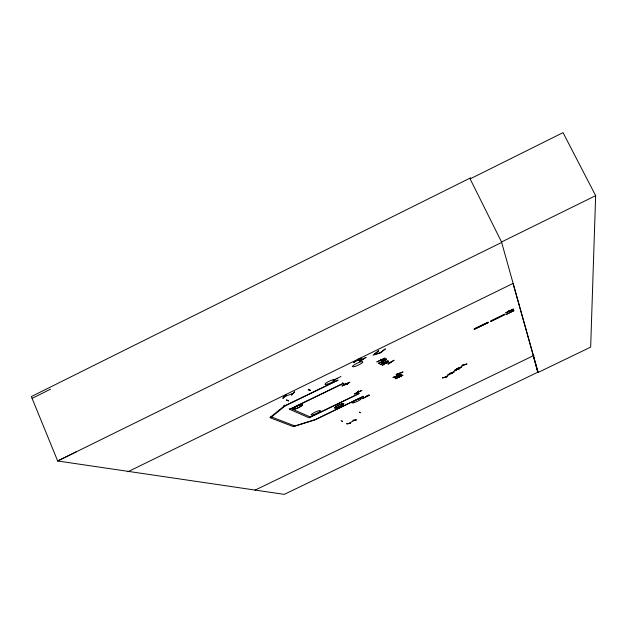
<?xml version="1.0" encoding="UTF-8"?>
<svg xmlns="http://www.w3.org/2000/svg" width="627" height="627" viewBox="0 0 627 627"><rect width="100%" height="100%" fill="white"/><g stroke="black" fill="none" stroke-linecap="round" stroke-linejoin="round"><path stroke-width="0.94" d="M538.076 372.462L501.529 241.983L470.125 178.899L563.038 132.634L595.65 195.655L590.658 347.131L538.076 372.462L513.043 283.443L127.861 471.77M382.556 361.708C383.168 361.23 385.425 364.381 382.956 361.513M398.897 377.023L398.733 376.365M393.129 377.368L399.979 374.797L393.035 377.532M509.351 310.326L510.064 312.277M341.127 420.56L342.491 421.65M286.555 399.94L288.655 400.959L286.398 400.042M510.104 312.246C509.524 313.273 508.826 310.843 509.712 311.063M357.014 360.478L362.32 359.632M361.52 358.871L361.936 359.694L361.92 358.668M442.497 377.956L447.278 376.709L442.513 377.893M453.995 372.226L449.316 373.504M453.807 372.407L449.3 373.535M456.73 368.707L461.699 367.351L457.012 368.574M456.926 368.574L461.425 367.461M357.077 393.27C361.183 387.658 355.595 394.164 357.171 393.356L358.55 391.185L356.771 393.45M358.605 391.93L357.931 392.275M399.07 373.708L399.626 373.331L396.695 375.949M396.162 376.686L396.969 376.365M396.319 376.561L396.962 376.294M396.593 377.266L398.169 375.001L396.272 377.352M346.982 423.719L350.383 423.288M347.178 384.437L343.384 384.657L343.682 384.359M396.507 376.169L399.227 373.512M345.446 384.226L345.101 383.465L345.446 384.226L345.885 384.014L345.493 383.277M380.487 359.334C380.44 360.838 382.141 360.078 380.777 359.208M283.028 398.004L285.724 394.555L285.975 394.963L283.02 398.074L285.975 394.963M283.365 397.863L285.865 394.908M291.994 393.889L292.731 393.615M294.502 391.922L291.508 395.041L294.502 391.922L294.055 392.079M360.243 358.276L353.62 362.524L360.251 358.213M388.27 361.418L382.298 365.353L388.278 361.356M357.625 360.376L357.586 359.655M362.719 359.396L357.241 360.329M444.841 377.352L449.825 374.201L449.191 374.531M451.644 372.932L456.675 369.75L456.166 370.079M459.27 367.978L464.121 364.82M459.481 367.924L459.669 367.704M463.627 365.149L464.356 364.757M284.729 405.763L285.128 405.935L283.757 406.343L270.159 417.378L271.522 416.971L285.128 405.935L338.102 380.08L284.729 405.763L284.431 405.097M287.965 400.285L287.785 400.465M309.236 389.978L308.727 390.151L309.174 389.931M294.541 425.858L293.804 426.438L314.754 419.894L363.456 396.311L315.828 419.455L293.146 426.54L270.01 417.707L271.522 416.971L294.541 425.858L294.275 425.255M444.904 377.321L445.389 377.015M354.357 420.356L348.816 423.452M346.253 384.1L345.704 384.398M342.036 421.187L342.334 421.046M337.295 378.583L336.942 378.755M359.686 412.629L359.749 412.66M380.863 360.117L382.235 361.317M358.072 392.251L358.464 392.22M399.007 376.208L399.328 376.952L398.968 376.341M394.124 360.243L388.066 364.122L393.819 360.313M447.647 374.672L452.326 373.41M459.183 368.958L454.238 370.385L458.909 369.037M366.105 357.359L359.412 361.56L365.8 357.312M345.602 384.375L346.308 384.061M383.152 363.597L383.748 363.276M399.328 376.952C396.93 374.013 399.078 378.285 398.631 376.271M451.942 372.822L452.043 372.665M288.083 400.308L287.722 400.481M346.755 423.883L350.485 423.288L347.084 423.719M353.173 420.278L356.575 419.894L352.938 420.396M343.776 384.437L343.384 384.657L347.272 384.469L343.651 384.437M383.865 363.284L383.316 363.605M385.989 363.315L385.754 363.245M390.433 362.281L391.052 362.14L385.464 363.441M32.095 398.388L50.575 389.14M470.681 177.794L31.35 396.562L57.684 460.986L284.266 494.366L537.927 372.156M76.392 451.738L57.684 460.986L501.757 242.39M501.529 241.983L595.65 195.655M332.913 380.409L340.923 376.513M376.898 361.904L384.986 358.088L376.945 361.904M386.169 358.91L382.987 360.462L386.146 358.871L386.42 359.373L378.473 363.252M381.138 359.984L382.564 361.113L382.188 361.309M386.624 359.53L378.7 363.433L386.647 359.577M380.174 364.687L388.105 360.862M388.042 360.807L380.134 364.585M289.219 408.616L289.509 409.266L343.282 383.395L291.406 408.702M513.341 309.04L505.621 312.897L513.364 309.127M474.122 328.846L488.057 322.16M490.761 320.946L504.68 314.166M474.271 329.159L488.182 322.482L474.31 329.23M504.751 314.401L490.91 321.33L504.806 314.566M474.341 329.293L488.214 322.544M504.774 314.472L490.917 321.345M511.93 311.078L513.623 310.208L513.85 310.702L506.161 314.448L513.85 310.702L513.638 310.247M310.232 416.994L359.106 393.529L309.15 417.825L289.509 409.266M308.241 389.304L310.365 390.339M347.922 383.066L349.772 382.384L341.903 386.036L349.67 382.266M354.427 393.905L361.881 390.402L354.514 393.975M394.359 377.689L401.742 374.217L394.43 377.76M401.836 375.244L398.607 376.811L401.86 375.283M402.895 375.307L395.566 378.779L402.824 375.212M365.807 396.358L368.997 394.861L369.225 395.269L362.03 398.67L369.225 395.269M359.404 412.057L360.682 412.793M255.032 490.142L533.985 355.399M362.171 359.514L361.803 358.722M285.387 396.248L284.705 396.499L292.817 393.505M397.792 375.197L398.2 375.032M345.767 384.03L345.438 383.285M384.147 362.571L383.755 361.818M509.375 311.235L508.999 310.341L509.414 311.243M374.695 354.106L375.134 353.981M380.268 352.468L380.699 352.343M466.864 363.973L461.919 365.384L466.872 363.989M385.558 363.213L382.227 363.017M308.265 389.336L310.122 390.339M291.022 408.53L310.561 417.143M308.445 389.273L310.373 390.362M383.849 361.795L384.21 362.555M383.842 362.712L383.481 361.951L383.81 362.751M358.55 392.745L358.832 393.348M342.671 382.548L342.969 383.199M283.459 405.677L283.757 406.343M271.225 416.32L271.522 416.971M533.318 355.721L537.786 372.524M396.154 374.444L403.067 371.96L396.178 374.468M378.152 351.018L373.026 355.164L380.025 353.197L385.393 348.878L380.526 352.507L374.507 354.255L378.716 350.854L378.152 351.018M382.635 362.931L382.227 363.151L385.926 363.096L382.635 362.931M336.66 407.722A5.032 0.862 -24.7 0 0 343.761 403.843A5.032 0.862 -24.7 0 0 337.122 405.881A5.032 0.862 -24.7 0 0 336.66 407.722M336.668 407.73A5.024 0.862 -24.7 0 0 343.753 403.859A5.024 0.862 -24.7 0 0 337.13 405.896A5.024 0.862 -24.7 0 0 336.668 407.73M327.333 384.171A5.588 1.066 -24.6 0 0 335.202 379.797A5.588 1.066 -24.6 0 0 327.78 381.945A5.588 1.066 -24.6 0 0 327.333 384.171M354.043 402.675A4.953 0.839 -24.8 0 0 361.074 398.835A4.953 0.839 -24.8 0 0 354.608 400.825A4.953 0.839 -24.8 0 0 354.043 402.675M294.917 409.023A5.416 0.995 -24.3 0 0 302.449 404.862A5.416 0.995 -24.3 0 0 295.121 407.056A5.416 0.995 -24.3 0 0 294.917 409.023A5.4 0.995 -24.3 0 0 302.441 404.877A5.4 0.995 -24.3 0 0 295.129 407.064A5.4 0.995 -24.3 0 0 294.925 409.031M313.304 414.737A5.102 0.886 -24.5 0 0 320.444 410.818A5.102 0.886 -24.5 0 0 313.61 412.911A5.102 0.886 -24.5 0 0 313.304 414.737M354.757 366.489A5.69 1.105 -24.9 0 0 362.837 361.998A5.69 1.105 -24.9 0 0 355.423 364.099A5.69 1.105 -24.9 0 0 354.757 366.489"/></g></svg>
